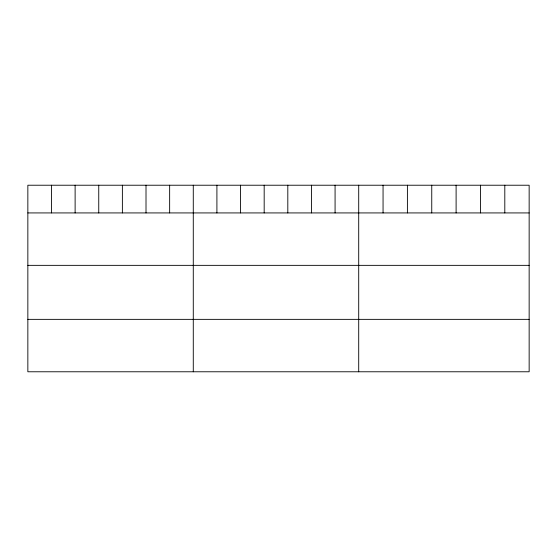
<?xml version="1.0" encoding="UTF-8"?>
<svg xmlns="http://www.w3.org/2000/svg" width="557" height="557" viewBox="0 0 557 557"><rect width="100%" height="100%" fill="white"/><g stroke="black" fill="none" stroke-linecap="round" stroke-linejoin="round"><path stroke-width="0.84" d="M529.15 212.927L529.15 371.777L27.85 371.777L27.85 185.223L529.15 185.223L529.15 212.927L27.85 212.927M27.85 265.348L529.15 265.348M27.85 319.356L529.15 319.356M504.802 185.223L504.802 212.927M480.454 185.223L480.454 212.927M456.106 185.223L456.106 212.927M431.752 185.223L431.752 212.927M407.404 185.223L407.404 212.927M383.056 185.223L383.056 212.927M358.708 185.223L358.708 371.777M335.077 185.223L335.077 212.927M311.44 185.223L311.44 212.927M287.809 185.223L287.809 212.927M264.178 185.223L264.178 212.927M240.547 185.223L240.547 212.927M216.91 185.223L216.91 212.927M193.279 185.223L193.279 371.777M169.648 185.223L169.648 212.927M146.011 185.223L146.011 212.927M122.38 185.223L122.38 212.927M98.749 185.223L98.749 212.927M75.118 185.223L75.118 212.927M51.481 185.223L51.481 212.927"/></g></svg>
